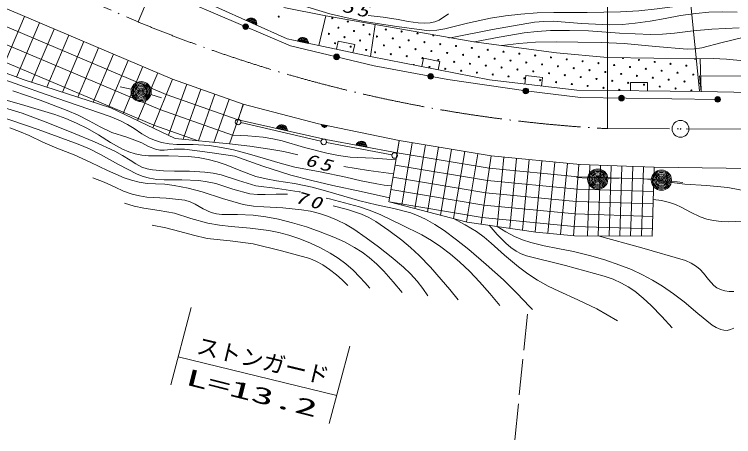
# Model space of a CAD drawing. Units: millimetres, scale not verified. Extents: x 66423 to 706423, y -2990 to 357010.
# Drawn here: x 134386 to 198236, y 221608 to 259068 of the extents above; entities that cross this region are included whole.
import ezdxf
from ezdxf.enums import TextEntityAlignment as Align

# ---------------------------------------------------------------- set-up
doc = ezdxf.new("R2010")
doc.units = ezdxf.units.MM
doc.header["$LTSCALE"] = 1000
doc.linetypes.add('USER1', pattern=[7.000001, 5.508197, -0.688525, 0.114754, -0.688525])
doc.linetypes.add('USER2', pattern=[4, 3.2, -0.8])
for name, color, linetype, lineweight in [('S-BGD', 1, 'Continuous', 13), ('S-BGD-HTXT', 6, 'Continuous', 13), ('S-BMK', 5, 'USER1', 13)]:
    doc.layers.add(name, color=color, linetype=linetype, lineweight=lineweight)
doc.styles.add('ＭＳ ゴシック', font='')
doc.styles.get('ＭＳ ゴシック').set_extended_font_data('MS Gothic')

# ---------------------------------------------------------------- blocks, each defined once
blk = doc.blocks.new('BUHIN5')
at = {"color": 1, "linetype": 'Continuous', "lineweight": 13}
for radius in [249, 220, 191, 161, 132, 97.5, 67.5, 38.8, 7.5]:
    blk.add_circle((0, 0), radius, dxfattribs=at)
blk = doc.blocks.new('BUHIN9')
at = {"color": 1, "linetype": 'Continuous', "lineweight": 13}
for radius in [249, 220, 191, 161, 132, 97.5, 67.5, 38.8, 7.5]:
    blk.add_circle((0, 0), radius, dxfattribs=at)
blk = doc.blocks.new('BUHIN98')
at = {"color": 5, "linetype": 'Continuous', "lineweight": 13}
for radius in [746, 22.5]:
    blk.add_circle((0, 0), radius, dxfattribs=at)
blk = doc.blocks.new('BUHIN101')
at = {"color": 1, "linetype": 'Continuous', "lineweight": 13}
for radius in [896, 792, 688, 580, 477, 351, 243, 140, 27]:
    blk.add_circle((0, 0), radius, dxfattribs=at)

msp = doc.modelspace()

# ---------------------------------------------------------------- linework, layer by layer
at = {"layer": 'S-BGD'}
for p, q in [((97186, 275009), (148431, 253321)), ((96613, 273656), (147859, 251969)), ((96041, 272303), (147286, 250616)), ((195194, 252272), (193710, 267322)), ((105277, 266799), (146767, 249240)), ((158611, 256888), (152257, 259740)), ((158320, 259682), (162045, 258925)), ((133227, 254005), (135292, 258882)), ((155896, 258244), (155075, 258613)), ((155135, 258654), (155885, 258317)), ((155870, 258393), (155206, 258691)), ((155286, 258723), (155838, 258476)), ((155757, 258581), (155417, 258733)), ((162045, 258925), (161405, 256306)), ((161405, 256306), (162045, 258925)), ((162045, 258925), (166411, 258169)), ((134564, 253502), (136606, 258326)), ((155026, 258566), (155893, 258177)), ((166411, 258169), (166003, 255317)), ((166003, 255317), (166411, 258169)), ((166411, 258169), (175171, 256640)), ((136774, 255064), (137920, 257770)), ((137280, 252598), (139234, 257214)), ((161405, 256306), (158611, 256888)), ((159556, 256755), (160486, 256562)), ((160474, 256628), (159593, 256811)), ((159643, 256865), (160448, 256697)), ((160416, 256768), (159704, 256916)), ((159776, 256965), (160368, 256841)), ((160266, 256927), (159901, 257003)), ((138644, 252161), (140548, 256658)), ((140008, 251723), (141862, 256102)), ((166003, 255317), (161405, 256306)), ((175171, 256640), (182505, 255651)), ((141372, 251285), (143176, 255546)), ((182505, 255651), (187045, 255243)), ((135916, 253036), (136774, 255064)), ((142737, 250848), (144489, 254990)), ((176568, 253264), (166003, 255317)), ((187045, 255243), (195252, 255127)), ((195252, 255127), (195368, 252216)), ((131338, 254715), (135152, 253281)), ((144038, 250263), (145803, 254434)), ((145329, 249651), (147117, 253878)), ((195368, 252216), (195207, 253613)), ((195207, 253613), (203589, 253555)), ((135152, 253281), (142953, 250778)), ((146674, 249013), (148431, 253321)), ((148080, 248345), (149686, 252877)), ((148431, 253321), (154705, 251099)), ((184309, 252333), (176568, 253264)), ((144762, 252422), (143789, 252655)), ((149368, 247994), (150941, 252432)), ((195368, 252216), (184309, 252333)), ((220886, 251809), (195368, 252216)), ((146497, 251947), (147452, 251650)), ((147859, 251969), (154246, 249721)), ((150730, 247853), (152195, 251988)), ((152093, 247712), (153450, 251543)), ((153483, 247569), (154734, 251099)), ((154246, 249721), (154705, 251099)), ((154705, 251099), (161378, 249354)), ((142953, 250778), (148668, 248067)), ((147286, 250616), (153756, 248339)), ((162029, 247979), (154246, 249721)), ((146767, 249240), (150700, 247856)), ((154491, 249463), (161604, 247814)), ((157688, 249015), (158615, 248807)), ((158604, 248874), (157726, 249071)), ((157776, 249123), (158579, 248944)), ((158548, 249014), (157838, 249173)), ((157911, 249221), (158501, 249089)), ((158400, 249176), (158037, 249257)), ((161378, 249354), (168545, 247880)), ((162125, 249169), (161660, 249264)), ((161666, 249231), (162107, 249141)), ((162082, 249114), (161679, 249197)), ((161695, 249161), (162051, 249088)), ((162016, 249064), (161719, 249125)), ((161770, 249082), (161953, 249045)), ((148668, 248067), (153483, 247569)), ((168362, 246792), (162029, 247979)), ((164956, 247749), (165551, 247637)), ((165447, 247720), (165080, 247789)), ((167638, 242436), (168545, 247822)), ((168545, 247880), (168362, 246792)), ((168545, 247880), (176699, 246506)), ((162093, 247711), (167893, 246597)), ((164740, 247535), (165674, 247360)), ((165661, 247426), (164776, 247591)), ((164825, 247646), (165633, 247494)), ((165600, 247564), (164885, 247698)), ((168776, 242142), (169710, 247684)), ((169924, 241846), (170875, 247488)), ((171072, 241550), (172040, 247291)), ((168362, 246792), (176546, 245414)), ((172221, 241254), (173205, 247095)), ((173369, 240958), (174369, 246899)), ((174517, 240662), (175534, 246703)), ((175826, 240462), (176699, 246506)), ((176699, 246506), (184619, 245747)), ((177241, 240255), (177831, 246398)), ((178367, 240091), (178962, 246289)), ((179493, 239926), (180093, 246181)), ((180619, 239761), (181225, 246072)), ((181750, 239647), (182356, 245964)), ((182881, 239535), (183488, 245855)), ((168179, 245705), (176388, 244322)), ((176546, 245414), (184426, 244658)), ((184024, 239415), (184507, 245723)), ((184619, 245747), (191188, 245517)), ((185269, 239411), (185461, 245693)), ((186224, 239407), (186416, 245664)), ((187179, 239404), (187370, 245635)), ((188134, 239401), (188325, 245605)), ((189090, 239397), (189279, 245576)), ((190045, 239394), (190234, 245547)), ((191000, 239390), (191188, 245517)), ((191188, 245517), (224387, 245067)), ((167995, 244617), (176230, 243230)), ((185274, 244526), (184278, 244609)), ((184426, 244658), (191156, 244451)), ((187070, 244499), (188068, 244551)), ((176388, 244322), (184341, 243559)), ((190928, 244428), (189931, 244509)), ((192720, 244263), (193715, 244160)), ((167812, 243529), (176072, 242137)), ((184341, 243559), (191122, 243350)), ((176230, 243230), (184257, 242459)), ((167650, 242433), (175910, 241041)), ((167650, 242433), (174586, 240644)), ((176072, 242137), (184173, 241360)), ((184257, 242459), (191088, 242250)), ((184173, 241360), (191054, 241149)), ((175910, 241041), (184089, 240257)), ((174586, 240644), (180683, 239752)), ((184089, 240257), (191020, 240044)), ((180683, 239752), (184105, 239415)), ((184105, 239415), (191000, 239390))]:
    msp.add_line(p, q, dxfattribs=at)
at = {"layer": 'S-BGD', "linetype": 'USER2'}
msp.add_line((179935, 232469), (177951, 212939), dxfattribs=at)
at = {"layer": 'S-BGD'}
for points in [[(100094, 281747), (141147, 263885), (158907, 256269), (166314, 254510), (172868, 253285), (179796, 252272), (184645, 251686), (196819, 251526)], [(152399, 262016), (154080, 261613), (155753, 261149), (159068, 260111), (162404, 259129), (163917, 258748), (165452, 258423), (168327, 257992), (171204, 257623), (171894, 257677), (172592, 257793), (174624, 258291), (176658, 258728), (177989, 258941), (179335, 259094), (180794, 259200), (182269, 259246), (185228, 259234), (188185, 259283), (189807, 259386), (191435, 259550), (194604, 259970), (197787, 260332), (199020, 260427)], [(173104, 257001), (176819, 257719), (180549, 258378), (181382, 258445), (182228, 258452), (184719, 258271), (187222, 258148), (188359, 258184), (189493, 258279), (190830, 258462), (192158, 258704), (193511, 258962), (194873, 259160), (196037, 259255), (197215, 259290), (198553, 259272)], [(165784, 258976), (165795, 258974), (167123, 258831), (168452, 258627), (169337, 258440), (170242, 258311), (170775, 258292), (171303, 258333), (171704, 258419), (172083, 258562), (172914, 259108)], [(175226, 256633), (177420, 257060), (179634, 257430), (180804, 257560), (181981, 257630), (183662, 257648), (185350, 257605), (188119, 257411), (190890, 257277), (191937, 257314), (192989, 257412), (194633, 257611), (196296, 257752), (198731, 257863)], [(164437, 255654), (164595, 256387), (163129, 256702), (162971, 255969)], [(177664, 256304), (179155, 256477), (180648, 256591), (182524, 256630), (184413, 256609), (186464, 256582), (188521, 256495), (191300, 256208), (194105, 255979), (194761, 256008), (195408, 256096), (197218, 256584), (199047, 257014)], [(172022, 254147), (172165, 254884), (170692, 255170), (170549, 254433)], [(195252, 255127), (196430, 255143), (197616, 255099), (199127, 254933), (200639, 254829), (202707, 254908), (204775, 254926), (206144, 254870), (207521, 254755), (208359, 254629), (209184, 254445), (210128, 254158), (211066, 253811), (211178, 253766), (211299, 253717)], [(132516, 253622), (137215, 251970), (141935, 250326), (142885, 250006), (143819, 249627), (144429, 249311), (145018, 248938), (145688, 248485), (146395, 248081), (146912, 247870), (147451, 247715), (148121, 247595), (148796, 247536), (150244, 247510), (151693, 247423), (152771, 247263), (153847, 247041), (155268, 246677), (156684, 246251), (157972, 245854), (159274, 245516), (161545, 245098), (163804, 244621), (165184, 244292), (166573, 244022), (167223, 243927), (167875, 243846)], [(181183, 252709), (181273, 253454), (179783, 253633), (179694, 252888)], [(190588, 252267), (190596, 253017), (189096, 253033), (189089, 252283)], [(134236, 252296), (136662, 251451), (139065, 250550), (140051, 250116), (141013, 249626), (142015, 249083), (143041, 248595), (144377, 248165), (145702, 247673), (146303, 247352), (146913, 247096), (147284, 247027), (147676, 247018), (148572, 247097), (149477, 247117), (151723, 246827), (153959, 246477), (156434, 245612), (158929, 244803), (160783, 244323), (162655, 243901), (165172, 243348), (167697, 242785)], [(132050, 251896), (135015, 251070), (137977, 250181), (138943, 249830), (139893, 249421), (140872, 248929), (141841, 248375), (142906, 247715), (143990, 247115), (144534, 246881), (145104, 246702), (145690, 246588), (146302, 246532), (148059, 246531), (149808, 246470), (150690, 246369), (151576, 246207), (152390, 245994), (153187, 245724), (154498, 245180), (155824, 244695), (156732, 244474), (157667, 244309), (159251, 244053), (160819, 243739), (162227, 243365), (163628, 242929), (165066, 242517), (166530, 242160), (168058, 241835), (169567, 241453), (170238, 241202), (170888, 240894), (171725, 240417), (172538, 239883), (173648, 239066), (174721, 238203), (176274, 236883), (177797, 235511), (178988, 234345), (180144, 233128), (180260, 233003), (180381, 232871)], [(132417, 251090), (135068, 250297), (137359, 249446), (139641, 248533), (141486, 247761), (143301, 246935), (143985, 246562), (144653, 246128), (145168, 245796), (145714, 245516), (146171, 245362), (146659, 245262), (147626, 245182), (148590, 245162), (149933, 245152), (151286, 245081), (152019, 244984), (152741, 244827), (154270, 244318), (155811, 243869), (157744, 243635), (159670, 243339), (159774, 243314)], [(132915, 250077), (136490, 248850), (140055, 247562), (141049, 247126), (142025, 246632), (143629, 245743), (145279, 244897), (145818, 244684), (146383, 244527), (147031, 244425), (147691, 244382), (149237, 244384), (150766, 244326), (151515, 244224), (152256, 244062), (153767, 243572), (155287, 243142), (155968, 243088), (156659, 243093), (157638, 243128), (158620, 243103)], [(133991, 249011), (134848, 248689), (135684, 248310), (136905, 247732), (138159, 247205), (139681, 246595), (141187, 245925), (142646, 245228), (144140, 244580), (144788, 244346), (145450, 244171), (146169, 244075), (146908, 244037), (147740, 243995), (148560, 243894), (149819, 243638), (151069, 243323), (152876, 242730), (154692, 242199), (155609, 242061), (156539, 241982), (158203, 241891), (159863, 241739), (160668, 241601), (161473, 241402), (162263, 241141), (163033, 240822), (163787, 240448), (164517, 240018), (165628, 239256), (166718, 238435), (167840, 237564), (168918, 236652), (169548, 236044), (170132, 235398), (170633, 234761), (171104, 234086)], [(153756, 248339), (155119, 248285), (156471, 248170), (157324, 248038), (158167, 247847), (160130, 247269), (162118, 246746), (163150, 246551), (164201, 246414), (166234, 246321), (168268, 246175)], [(153483, 247569), (155277, 247376), (157065, 247124), (158321, 246889), (159559, 246605)], [(163626, 245574), (165835, 245217), (168054, 244907)], [(141342, 244570), (142347, 244180), (143342, 243730), (144079, 243392), (144832, 243114), (145486, 242957), (146156, 242857), (147849, 242758), (149518, 242599), (149985, 242441), (150436, 242224), (151145, 241831), (151869, 241500), (152324, 241382), (152794, 241322), (154190, 241311), (155572, 241240), (156707, 241092), (157833, 240885), (159073, 240578), (160309, 240210), (161544, 239783), (162758, 239300), (163678, 238876), (164579, 238394), (165255, 237968), (165896, 237494), (166567, 236910), (167198, 236281), (168024, 235352), (168801, 234388)], [(191156, 244451), (192530, 244196), (193912, 244001), (195816, 243884), (197713, 243707), (199845, 243301)], [(162073, 242767), (162357, 242699), (165023, 242001), (165981, 241664), (166918, 241271), (168747, 240410), (170549, 239495), (171403, 238997), (172235, 238442), (173089, 237795), (173906, 237100), (174807, 236248), (175670, 235347), (176583, 234317), (177475, 233252)], [(191100, 242658), (191829, 242555), (192547, 242392), (193069, 242212), (193578, 241971), (194408, 241511), (195276, 241100), (195857, 240911), (196463, 240777), (197125, 240694), (197804, 240669), (199007, 240727)], [(144174, 242308), (145015, 242063), (145880, 241874), (147238, 241680), (148591, 241427), (150063, 240952), (151549, 240537), (152583, 240371), (153640, 240263), (155306, 240114), (156970, 239905), (157861, 239726), (158739, 239489), (159718, 239158), (160678, 238770), (161558, 238357), (162410, 237891), (163126, 237433), (163808, 236927), (164458, 236366), (165066, 235763), (165504, 235276), (165930, 234764)], [(162696, 242097), (163963, 241752), (165203, 241352), (165849, 241046), (166480, 240681), (167641, 239888), (168769, 239046), (169559, 238394), (170318, 237688), (171312, 236648), (172271, 235559), (173030, 234656), (173783, 233735)], [(173369, 240958), (174404, 240404), (175403, 239801), (176079, 239310), (176727, 238764), (177907, 237694), (179131, 236664), (179967, 236049), (180836, 235484), (181759, 234967), (182710, 234503), (184408, 233748), (186086, 232936), (187012, 232425), (187932, 231882)], [(146605, 240367), (147839, 240118), (149061, 239809), (150275, 239472), (151508, 239193), (153550, 238987), (155594, 238721), (158109, 238095), (160612, 237409), (161198, 237156), (161755, 236850), (162375, 236432), (162976, 235954), (163479, 235503), (163977, 235020)], [(176543, 240358), (177251, 239549), (178014, 238770), (178446, 238395), (178918, 238065), (179369, 237836), (179857, 237658), (183313, 236783), (186752, 235850), (187533, 235568), (188290, 235231), (188888, 234894), (189455, 234503), (190202, 233895), (190910, 233241), (191870, 232265), (192795, 231245)], [(177241, 240255), (178002, 239776), (178790, 239350), (179489, 239058), (180223, 238819), (181420, 238522), (182625, 238285), (184036, 238017), (185435, 237690), (186795, 237284), (188148, 236817), (189163, 236421), (190153, 235969), (191047, 235485), (191920, 234945), (192895, 234282), (193836, 233570), (195056, 232525), (196339, 231507), (196700, 231276), (197091, 231098), (197370, 231037), (197661, 231036), (197960, 231096), (198247, 231218)], [(186224, 239407), (190101, 238356), (193959, 237246), (194459, 237008), (194937, 236711), (195276, 236428), (195571, 236102), (196004, 235533), (196477, 235011), (196756, 234807), (197080, 234647), (197459, 234530), (197855, 234472), (198269, 234473)]]:
    msp.add_lwpolyline(points, dxfattribs=at)
for points in [[(154978, 258519), (155062, 258608), (155154, 258673), (155288, 258733), (155413, 258743), (155535, 258729), (155677, 258666), (155769, 258583), (155844, 258484), (155888, 258343), (155903, 258230), (155890, 258110)], [(159519, 256699), (159581, 256804), (159657, 256887), (159775, 256975), (159895, 257011), (160018, 257024), (160170, 256993), (160277, 256932), (160373, 256851), (160446, 256723), (160484, 256616), (160498, 256495)], [(157650, 248959), (157714, 249063), (157791, 249146), (157910, 249232), (158031, 249266), (158154, 249277), (158305, 249243), (158411, 249181), (158506, 249098), (158577, 248970), (158614, 248861), (158625, 248741)], [(162144, 249197), (162113, 249144), (162075, 249102), (162016, 249058), (161956, 249040), (161894, 249034), (161819, 249049), (161765, 249079), (161717, 249120), (161680, 249184), (161661, 249237), (161654, 249297)], [(164704, 247478), (164765, 247583), (164839, 247669), (164955, 247759), (165074, 247798), (165197, 247813), (165349, 247784), (165458, 247726), (165555, 247647), (165630, 247520), (165671, 247414), (165687, 247294)]]:
    msp.add_lwpolyline(points, close=True, dxfattribs=at)
for centre, radius in [((157857, 258871), 49.8), ((162609, 258728), 49.8), ((163992, 258431), 49.8), ((165375, 258133), 49.8), ((162312, 257346), 49.8), ((163152, 257888), 49.8), ((164535, 257591), 49.8), ((165917, 257293), 49.8), ((167361, 257724), 49.8), ((168765, 257555), 49.8), ((170169, 257386), 49.8), ((163695, 257048), 49.8), ((165077, 256751), 49.8), ((166575, 257107), 49.8), ((167979, 256938), 49.8), ((169383, 256769), 49.8), ((162854, 256506), 49.8), ((164237, 256208), 49.8), ((167192, 256320), 49.8), ((168596, 256151), 49.8), ((170787, 256600), 49.8), ((172191, 256431), 49.8), ((173595, 256262), 49.8), ((174999, 256093), 49.8), ((162989, 255299), 249), ((162989, 255299), 220), ((162989, 255299), 191), ((162989, 255299), 161), ((162989, 255299), 132), ((162989, 255299), 97.5), ((165620, 255911), 49.8), ((166406, 255702), 49.8), ((167810, 255534), 49.8), ((169214, 255365), 49.8), ((170000, 255982), 49.8), ((171404, 255813), 49.8), ((172809, 255644), 49.8), ((174213, 255475), 49.8), ((176403, 255924), 49.8), ((177807, 255755), 49.8), ((179211, 255586), 49.8), ((180616, 255417), 49.8), ((162989, 255299), 67.5), ((162989, 255299), 38.8), ((162989, 255299), 7.5), ((170618, 255196), 49.8), ((172022, 255027), 49.8), ((173426, 254858), 49.8), ((175617, 255307), 49.8), ((177021, 255138), 49.8), ((178425, 254969), 49.8), ((179829, 254800), 49.8), ((182020, 255249), 49.8), ((183424, 255080), 49.8), ((184828, 254911), 49.8), ((186232, 254742), 49.8), ((189827, 255022), 49.8), ((191231, 254853), 49.8), ((171236, 254409), 49.8), ((172640, 254240), 49.8), ((174044, 254071), 49.8), ((174830, 254689), 49.8), ((176234, 254520), 49.8), ((177638, 254351), 49.8), ((179042, 254182), 49.8), ((181233, 254631), 49.8), ((182637, 254462), 49.8), ((184041, 254293), 49.8), ((185445, 254124), 49.8), ((187636, 254573), 49.8), ((189040, 254404), 49.8), ((190444, 254235), 49.8), ((192635, 254684), 49.8), ((194039, 254515), 49.8), ((171346, 253569), 249), ((171346, 253569), 220), ((171346, 253569), 191), ((171346, 253569), 161), ((171346, 253569), 132), ((171346, 253569), 97.5), ((171346, 253569), 67.5), ((171346, 253569), 38.8), ((171346, 253569), 7.5), ((175448, 253902), 49.8), ((176852, 253734), 49.8), ((178256, 253565), 49.8), ((180447, 254013), 49.8), ((181851, 253844), 49.8), ((183255, 253676), 49.8), ((184659, 253507), 49.8), ((186849, 253955), 49.8), ((188254, 253786), 49.8), ((189658, 253617), 49.8), ((191062, 253449), 49.8), ((191848, 254066), 49.8), ((193252, 253897), 49.8), ((194656, 253728), 49.8), ((179660, 253396), 49.8), ((181064, 253227), 49.8), ((182468, 253058), 49.8), ((183872, 252889), 49.8), ((186063, 253338), 49.8), ((187467, 253169), 49.8), ((188871, 253000), 49.8), ((190275, 252831), 49.8), ((192466, 253280), 49.8), ((193870, 253111), 49.8), ((195274, 252942), 49.8), ((179783, 252274), 249), ((179783, 252274), 220), ((179783, 252274), 191), ((179783, 252274), 161), ((179783, 252274), 132), ((179783, 252274), 97.5), ((179783, 252274), 67.5), ((179783, 252274), 38.8), ((179783, 252274), 7.5), ((185276, 252720), 49.8), ((186681, 252551), 49.8), ((188085, 252382), 49.8), ((191679, 252662), 49.8), ((193083, 252493), 49.8), ((194487, 252324), 49.8), ((154247, 249519), 249), ((161847, 247758), 249), ((168139, 246550), 249)]:
    msp.add_circle(centre, radius, dxfattribs=at)
for centre, start, end in [((171573, 257217), 83.47067, 76.73105), ((172977, 257048), 200.69561, 319.50611), ((188422, 255190), 137.47593, 40.89881), ((194825, 255132), 178.78302, 359.59171), ((169831, 254578), 343.1445, 174.8654)]:
    msp.add_arc(centre, 49.8, start, end, dxfattribs=at)
at = {"layer": 'S-BGD-HTXT'}
for p, q in [((145386, 258394), (153914, 279265)), ((187031, 272712), (187031, 248929)), ((148265, 226190), (150091, 233074)), ((162342, 222759), (164168, 229643)), ((148925, 228677), (163001, 225246))]:
    msp.add_line(p, q, dxfattribs=at)
at = {"layer": 'S-BMK'}
for p, q in [((99331, 278229), (145386, 258394)), ((187031, 248929), (225032, 248777))]:
    msp.add_line(p, q, dxfattribs=at)
msp.add_arc((193903, 375516), 126773, 247.49886, 266.89284, dxfattribs=at)

# ---------------------------------------------------------------- block references
at = {"layer": 'S-BGD'}
for name, p in [('BUHIN5', (154918, 257979)), ('BUHIN101', (145637, 252213)), ('BUHIN9', (188283, 251638)), ('BUHIN9', (196819, 251526)), ('BUHIN101', (186171, 244452)), ('BUHIN101', (191825, 244356))]:
    msp.add_blockref(name, p, dxfattribs=at)
at = {"layer": 'S-BMK'}
msp.add_blockref('BUHIN98', (193522, 248912), dxfattribs=at)

# ---------------------------------------------------------------- texts
at = {"layer": 'S-BGD', "char_height": 1100, "attachment_point": 7, "style": 'ＭＳ ゴシック'}
for s, insert, rotation in [('\\T1.33;\\W1.35;\\Q15;55', (163401, 259313), 346.4), ('\\T1.33;\\W1.35;\\Q15;65', (160105, 245681), 344.8), ('\\T1.33;\\W1.35;\\Q15;70', (159212, 242376), 344.1)]:
    msp.add_mtext(s, dxfattribs=dict(at, insert=insert, rotation=rotation))
at = {"layer": 'S-BGD-HTXT', "style": 'ＭＳ ゴシック'}
msp.add_text('ストンガード', height=1466, rotation=346.5, dxfattribs=at).set_placement((150359, 228589), align=Align.BOTTOM_LEFT)
at = {"layer": 'S-BGD-HTXT', "style": 'ＭＳ ゴシック', "width": 2}
msp.add_text('L=13.2', height=1466, rotation=345.8, dxfattribs=at).set_placement((149385, 225816), align=Align.BOTTOM_LEFT)

doc.saveas('drawing.dxf')
